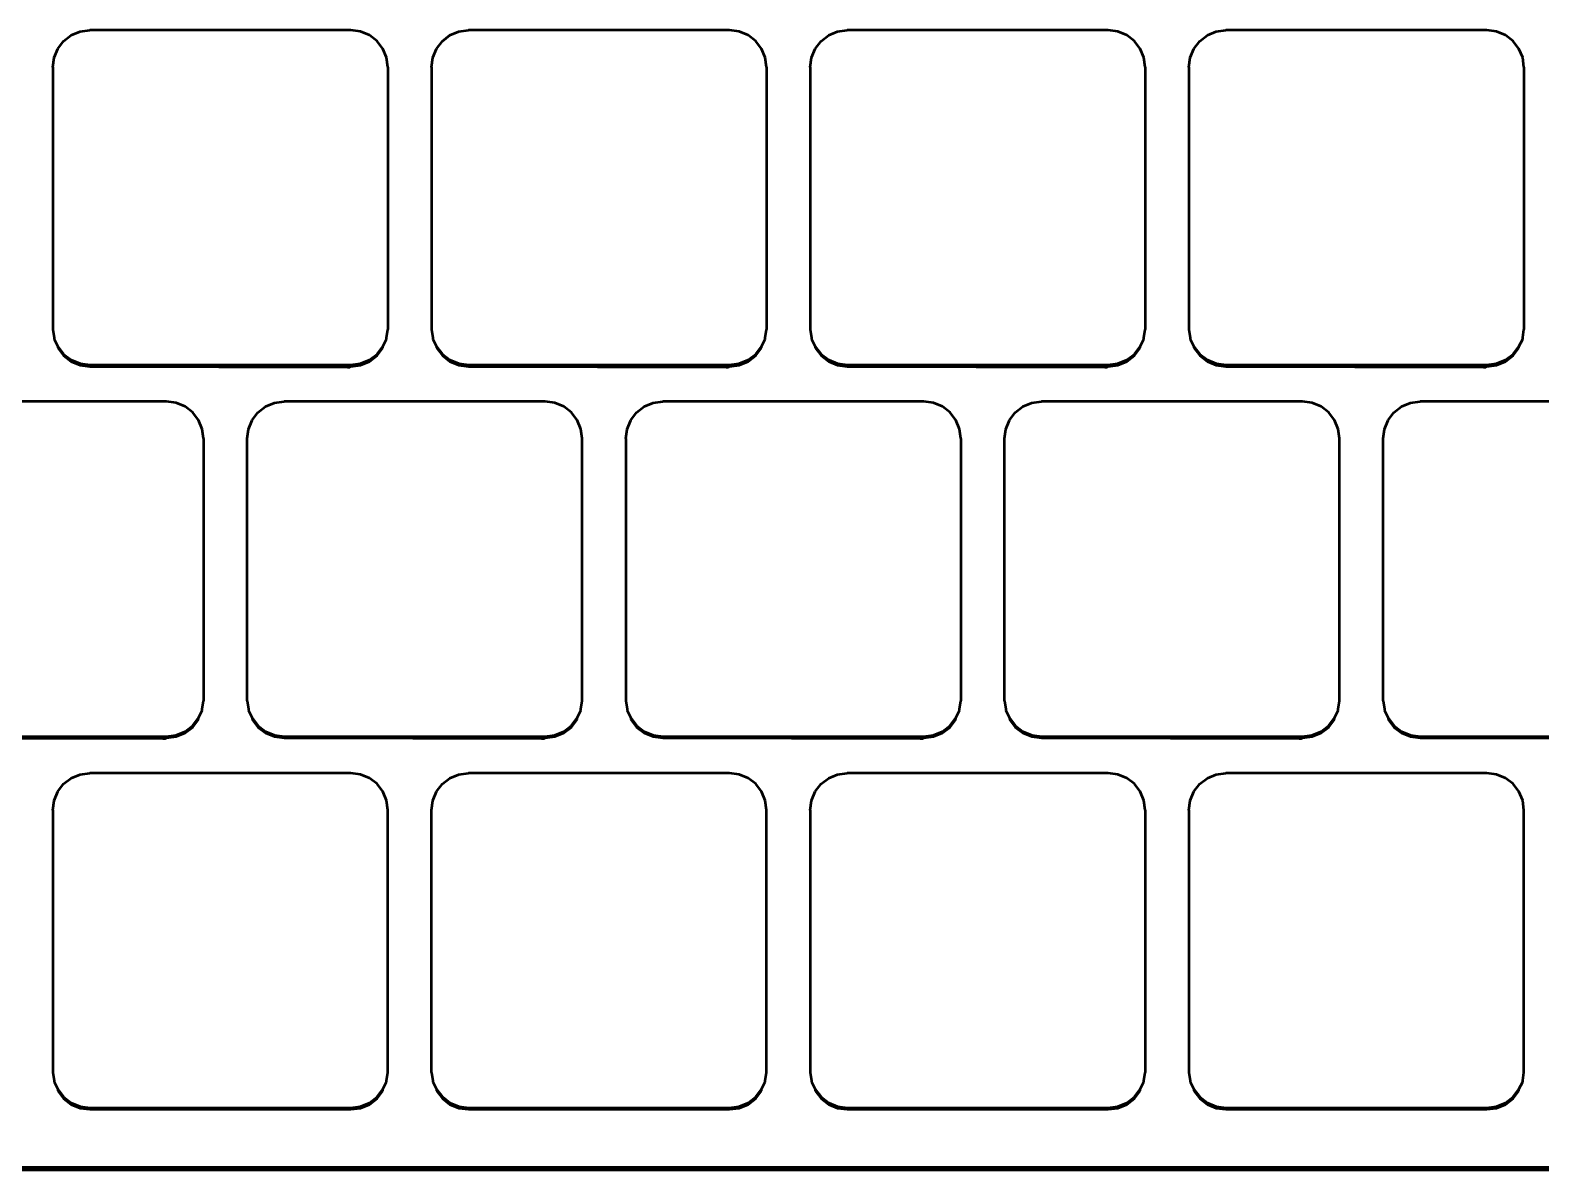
# Model space of a CAD drawing. Header units: millimetres. Extents: x 0 to 460473, y -68369 to 85219.
# Drawn here: x 228551.7 to 228627.9, y -33081 to -33023.6 of the extents above; entities that cross this region are included whole.
import ezdxf

# ---------------------------------------------------------------- set-up
doc = ezdxf.new("R2010")
doc.units = ezdxf.units.MM
doc.header["$LTSCALE"] = 50
doc.layers.add('fur', color=6, linetype='Continuous')

msp = doc.modelspace()

# ---------------------------------------------------------------- linework, layer by layer
at = {"layer": 'fur', "color": 40, "lineweight": 50, "true_color": 0xf8d731}
for p, q in [((228553.11852129, -33024.50292478), (228553.41476474, -33024.11731372)), ((228553.41476474, -33024.11731372), (228553.80083671, -33023.82142395)), ((228553.80083671, -33023.82142395), (228554.25042705, -33023.63541986)), ((228554.25042705, -33023.63541986), (228554.73289691, -33023.57197733)), ((228567.90465612, -33023.57197733), (228554.73289691, -33023.57197733)), ((228568.38712598, -33023.63541986), (228567.90465612, -33023.57197733)), ((228568.83671631, -33023.82142395), (228568.38712598, -33023.63541986)), ((228569.22278829, -33024.11731372), (228568.83671631, -33023.82142395)), ((228569.51903174, -33024.50292478), (228569.22278829, -33024.11731372)), ((228572.21852129, -33024.50292478), (228572.51476474, -33024.11731372)), ((228572.51476474, -33024.11731372), (228572.90083671, -33023.82142395)), ((228572.90083671, -33023.82142395), (228573.35042705, -33023.63541986)), ((228573.35042705, -33023.63541986), (228573.83289691, -33023.57197733)), ((228587.00465612, -33023.57197733), (228573.83289691, -33023.57197733)), ((228587.48712598, -33023.63541986), (228587.00465612, -33023.57197733)), ((228587.93671631, -33023.82142395), (228587.48712598, -33023.63541986)), ((228588.32278829, -33024.11731372), (228587.93671631, -33023.82142395)), ((228588.61903174, -33024.50292478), (228588.32278829, -33024.11731372)), ((228591.31852129, -33024.50292478), (228591.61476474, -33024.11731372)), ((228591.61476474, -33024.11731372), (228592.00083671, -33023.82142395)), ((228592.00083671, -33023.82142395), (228592.45042705, -33023.63541986)), ((228592.45042705, -33023.63541986), (228592.93289691, -33023.57197733)), ((228606.10465612, -33023.57197733), (228592.93289691, -33023.57197733)), ((228606.58712598, -33023.63541986), (228606.10465612, -33023.57197733)), ((228607.03671631, -33023.82142395), (228606.58712598, -33023.63541986)), ((228607.42278829, -33024.11731372), (228607.03671631, -33023.82142395)), ((228607.71903174, -33024.50292478), (228607.42278829, -33024.11731372)), ((228610.41852129, -33024.50292478), (228610.71476474, -33024.11731372)), ((228610.71476474, -33024.11731372), (228611.10083671, -33023.82142395)), ((228611.10083671, -33023.82142395), (228611.55042705, -33023.63541986)), ((228611.55042705, -33023.63541986), (228612.03289691, -33023.57197733)), ((228625.20465612, -33023.57197733), (228612.03289691, -33023.57197733)), ((228625.68712598, -33023.63541986), (228625.20465612, -33023.57197733)), ((228626.13671631, -33023.82142395), (228625.68712598, -33023.63541986)), ((228626.52278829, -33024.11731372), (228626.13671631, -33023.82142395)), ((228626.81903174, -33024.50292478), (228626.52278829, -33024.11731372)), ((228552.93229487, -33024.95197837), (228553.11852129, -33024.50292478)), ((228569.70525815, -33024.95197837), (228569.51903174, -33024.50292478)), ((228572.03229488, -33024.95197837), (228572.21852129, -33024.50292478)), ((228588.80525815, -33024.95197837), (228588.61903174, -33024.50292478)), ((228591.13229487, -33024.95197837), (228591.31852129, -33024.50292478)), ((228607.90525815, -33024.95197837), (228607.71903174, -33024.50292478)), ((228610.23229487, -33024.95197837), (228610.41852129, -33024.50292478)), ((228627.00525815, -33024.95197837), (228626.81903174, -33024.50292478)), ((228552.86877651, -33025.43387223), (228552.93229487, -33024.95197837)), ((228552.86877651, -33025.43387223), (228552.86877651, -33038.66806579)), ((228569.76877651, -33025.43387223), (228569.70525815, -33024.95197837)), ((228569.76877651, -33025.43387223), (228569.76877651, -33038.66806579)), ((228571.96877651, -33025.43387223), (228572.03229488, -33024.95197837)), ((228571.96877651, -33025.43387223), (228571.96877651, -33038.66806579)), ((228588.86877651, -33025.43387223), (228588.80525815, -33024.95197837)), ((228588.86877651, -33025.43387223), (228588.86877651, -33038.66806579)), ((228591.06877651, -33025.43387223), (228591.13229487, -33024.95197837)), ((228591.06877651, -33025.43387223), (228591.06877651, -33038.66806579)), ((228607.96877651, -33025.43387223), (228607.90525815, -33024.95197837)), ((228607.96877651, -33025.43387223), (228607.96877651, -33038.66806579)), ((228610.16877651, -33025.43387223), (228610.23229487, -33024.95197837)), ((228610.16877651, -33025.43387223), (228610.16877651, -33038.66806579)), ((228627.06877651, -33025.43387223), (228627.00525815, -33024.95197837)), ((228627.06877651, -33025.43387223), (228627.06877651, -33038.66806579)), ((228552.86877651, -33038.66806579), (228552.93229487, -33039.07180002)), ((228552.93229487, -33039.07180002), (228552.93229487, -33039.14995965)), ((228552.93229487, -33039.14995965), (228553.11852129, -33039.52085361)), ((228569.51903174, -33039.52085361), (228569.70525815, -33039.14995965)), ((228569.70525815, -33039.07180002), (228569.76877651, -33038.66806579)), ((228569.70525815, -33039.14995965), (228569.70525815, -33039.07180002)), ((228571.96877651, -33038.66806579), (228572.03229488, -33039.07180002)), ((228572.03229488, -33039.07180002), (228572.03229488, -33039.14995965)), ((228572.03229488, -33039.14995965), (228572.21852129, -33039.52085361)), ((228588.61903174, -33039.52085361), (228588.80525815, -33039.14995965)), ((228588.80525815, -33039.07180002), (228588.86877651, -33038.66806579)), ((228588.80525815, -33039.14995965), (228588.80525815, -33039.07180002)), ((228591.06877651, -33038.66806579), (228591.13229487, -33039.07180002)), ((228591.13229487, -33039.07180002), (228591.13229487, -33039.14995965)), ((228591.13229487, -33039.14995965), (228591.31852129, -33039.52085361)), ((228607.71903174, -33039.52085361), (228607.90525815, -33039.14995965)), ((228607.90525815, -33039.07180002), (228607.96877651, -33038.66806579)), ((228607.90525815, -33039.14995965), (228607.90525815, -33039.07180002)), ((228610.16877651, -33038.66806579), (228610.23229487, -33039.07180002)), ((228610.23229487, -33039.07180002), (228610.23229487, -33039.14995965)), ((228610.23229487, -33039.14995965), (228610.41852129, -33039.52085361)), ((228626.81903174, -33039.52085361), (228627.00525815, -33039.14995965)), ((228627.00525815, -33039.07180002), (228627.06877651, -33038.66806579)), ((228627.00525815, -33039.14995965), (228627.00525815, -33039.07180002)), ((228553.11852129, -33039.52085361), (228553.41476474, -33039.90646467)), ((228553.11852129, -33039.52085361), (228553.11852129, -33039.59901324)), ((228553.11852129, -33039.59901324), (228553.41476474, -33039.9846243)), ((228553.41476474, -33039.90646467), (228553.80083671, -33040.20235444)), ((228553.41476474, -33039.9846243), (228553.80083671, -33040.28051407)), ((228568.83671631, -33040.20235444), (228569.22278829, -33039.90646467)), ((228568.83671631, -33040.28051407), (228569.22278829, -33039.9846243)), ((228569.22278829, -33039.90646467), (228569.51903174, -33039.52085361)), ((228569.22278829, -33039.9846243), (228569.51903174, -33039.59901324)), ((228569.51903174, -33039.59901324), (228569.51903174, -33039.52085361)), ((228572.21852129, -33039.52085361), (228572.51476474, -33039.90646467)), ((228572.21852129, -33039.52085361), (228572.21852129, -33039.59901324)), ((228572.21852129, -33039.59901324), (228572.51476474, -33039.9846243)), ((228572.51476474, -33039.90646467), (228572.90083671, -33040.20235444)), ((228572.51476474, -33039.9846243), (228572.90083671, -33040.28051407)), ((228587.93671631, -33040.20235444), (228588.32278829, -33039.90646467)), ((228587.93671631, -33040.28051407), (228588.32278829, -33039.9846243)), ((228588.32278829, -33039.90646467), (228588.61903174, -33039.52085361)), ((228588.32278829, -33039.9846243), (228588.61903174, -33039.59901324)), ((228588.61903174, -33039.59901324), (228588.61903174, -33039.52085361)), ((228591.31852129, -33039.52085361), (228591.61476474, -33039.90646467)), ((228591.31852129, -33039.52085361), (228591.31852129, -33039.59901324)), ((228591.31852129, -33039.59901324), (228591.61476474, -33039.9846243)), ((228591.61476474, -33039.90646467), (228592.00083671, -33040.20235444)), ((228591.61476474, -33039.9846243), (228592.00083671, -33040.28051407)), ((228607.03671631, -33040.20235444), (228607.42278829, -33039.90646467)), ((228607.03671631, -33040.28051407), (228607.42278829, -33039.9846243)), ((228607.42278829, -33039.90646467), (228607.71903174, -33039.52085361)), ((228607.42278829, -33039.9846243), (228607.71903174, -33039.59901324)), ((228607.71903174, -33039.59901324), (228607.71903174, -33039.52085361)), ((228610.41852129, -33039.52085361), (228610.71476474, -33039.90646467)), ((228610.41852129, -33039.52085361), (228610.41852129, -33039.59901324)), ((228610.41852129, -33039.59901324), (228610.71476474, -33039.9846243)), ((228610.71476474, -33039.90646467), (228611.10083671, -33040.20235444)), ((228610.71476474, -33039.9846243), (228611.10083671, -33040.28051407)), ((228626.13671631, -33040.20235444), (228626.52278829, -33039.90646467)), ((228626.13671631, -33040.28051407), (228626.52278829, -33039.9846243)), ((228626.52278829, -33039.90646467), (228626.81903174, -33039.52085361)), ((228626.52278829, -33039.9846243), (228626.81903174, -33039.59901324)), ((228626.81903174, -33039.59901324), (228626.81903174, -33039.52085361)), ((228553.80083671, -33040.20235444), (228554.25042705, -33040.38835853)), ((228553.80083671, -33040.28051407), (228554.25042705, -33040.46651816)), ((228554.25042705, -33040.38835853), (228554.73289691, -33040.45180106)), ((228554.25042705, -33040.46651816), (228554.73289691, -33040.52996069)), ((228554.73289691, -33040.45180106), (228567.90465612, -33040.45180106)), ((228554.73289691, -33040.52996069), (228567.73308722, -33040.56415553)), ((228567.73308722, -33040.56415553), (228567.842453, -33040.56415553)), ((228567.842453, -33040.56415553), (228567.90465612, -33040.52996069)), ((228567.90465612, -33040.45180106), (228568.38712598, -33040.38835853)), ((228567.90465612, -33040.52996069), (228568.38712598, -33040.46651816)), ((228568.38712598, -33040.38835853), (228568.83671631, -33040.20235444)), ((228568.38712598, -33040.46651816), (228568.83671631, -33040.28051407)), ((228572.90083671, -33040.20235444), (228573.35042705, -33040.38835853)), ((228572.90083671, -33040.28051407), (228573.35042705, -33040.46651816)), ((228573.35042705, -33040.38835853), (228573.83289691, -33040.45180106)), ((228573.35042705, -33040.46651816), (228573.83289691, -33040.52996069)), ((228573.83289691, -33040.45180106), (228587.00465612, -33040.45180106)), ((228573.83289691, -33040.52996069), (228586.83308722, -33040.56415553)), ((228586.83308722, -33040.56415553), (228586.942453, -33040.56415553)), ((228586.942453, -33040.56415553), (228587.00465612, -33040.52996069)), ((228587.00465612, -33040.45180106), (228587.48712598, -33040.38835853)), ((228587.00465612, -33040.52996069), (228587.48712598, -33040.46651816)), ((228587.48712598, -33040.38835853), (228587.93671631, -33040.20235444)), ((228587.48712598, -33040.46651816), (228587.93671631, -33040.28051407)), ((228592.00083671, -33040.20235444), (228592.45042705, -33040.38835853)), ((228592.00083671, -33040.28051407), (228592.45042705, -33040.46651816)), ((228592.45042705, -33040.38835853), (228592.93289691, -33040.45180106)), ((228592.45042705, -33040.46651816), (228592.93289691, -33040.52996069)), ((228592.93289691, -33040.45180106), (228606.10465612, -33040.45180106)), ((228592.93289691, -33040.52996069), (228605.93308722, -33040.56415553)), ((228605.93308722, -33040.56415553), (228606.042453, -33040.56415553)), ((228606.042453, -33040.56415553), (228606.10465612, -33040.52996069)), ((228606.10465612, -33040.45180106), (228606.58712598, -33040.38835853)), ((228606.10465612, -33040.52996069), (228606.58712598, -33040.46651816)), ((228606.58712598, -33040.38835853), (228607.03671631, -33040.20235444)), ((228606.58712598, -33040.46651816), (228607.03671631, -33040.28051407)), ((228611.10083671, -33040.20235444), (228611.55042705, -33040.38835853)), ((228611.10083671, -33040.28051407), (228611.55042705, -33040.46651816)), ((228611.55042705, -33040.38835853), (228612.03289691, -33040.45180106)), ((228611.55042705, -33040.46651816), (228612.03289691, -33040.52996069)), ((228612.03289691, -33040.45180106), (228625.20465612, -33040.45180106)), ((228612.03289691, -33040.52996069), (228625.03308722, -33040.56415553)), ((228625.03308722, -33040.56415553), (228625.142453, -33040.56415553)), ((228625.142453, -33040.56415553), (228625.20465612, -33040.52996069)), ((228625.20465612, -33040.45180106), (228625.68712598, -33040.38835853)), ((228625.20465612, -33040.52996069), (228625.68712598, -33040.46651816)), ((228625.68712598, -33040.38835853), (228626.13671631, -33040.20235444)), ((228625.68712598, -33040.46651816), (228626.13671631, -33040.28051407)), ((228558.60465612, -33042.30535385), (228545.43289691, -33042.30535385)), ((228559.08712598, -33042.36879638), (228558.60465612, -33042.30535385)), ((228559.53671631, -33042.55480047), (228559.08712598, -33042.36879638)), ((228563.60083671, -33042.55480047), (228564.05042705, -33042.36879638)), ((228564.05042705, -33042.36879638), (228564.53289691, -33042.30535385)), ((228577.70465612, -33042.30535385), (228564.53289691, -33042.30535385)), ((228578.18712598, -33042.36879638), (228577.70465612, -33042.30535385)), ((228578.63671631, -33042.55480047), (228578.18712598, -33042.36879638)), ((228582.70083671, -33042.55480047), (228583.15042705, -33042.36879638)), ((228583.15042705, -33042.36879638), (228583.63289691, -33042.30535385)), ((228596.80465612, -33042.30535385), (228583.63289691, -33042.30535385)), ((228597.28712598, -33042.36879638), (228596.80465612, -33042.30535385)), ((228597.73671631, -33042.55480047), (228597.28712598, -33042.36879638)), ((228601.80083671, -33042.55480047), (228602.25042705, -33042.36879638)), ((228602.25042705, -33042.36879638), (228602.73289691, -33042.30535385)), ((228615.90465612, -33042.30535385), (228602.73289691, -33042.30535385)), ((228616.38712598, -33042.36879638), (228615.90465612, -33042.30535385)), ((228616.83671631, -33042.55480047), (228616.38712598, -33042.36879638)), ((228620.90083671, -33042.55480047), (228621.35042705, -33042.36879638)), ((228621.35042705, -33042.36879638), (228621.83289691, -33042.30535385)), ((228635.00465612, -33042.30535385), (228621.83289691, -33042.30535385)), ((228559.92278829, -33042.85069024), (228559.53671631, -33042.55480047)), ((228560.21903174, -33043.2363013), (228559.92278829, -33042.85069024)), ((228562.91852129, -33043.2363013), (228563.21476474, -33042.85069024)), ((228563.21476474, -33042.85069024), (228563.60083671, -33042.55480047)), ((228579.02278829, -33042.85069024), (228578.63671631, -33042.55480047)), ((228579.31903174, -33043.2363013), (228579.02278829, -33042.85069024)), ((228582.01852129, -33043.2363013), (228582.31476474, -33042.85069024)), ((228582.31476474, -33042.85069024), (228582.70083671, -33042.55480047)), ((228598.12278829, -33042.85069024), (228597.73671631, -33042.55480047)), ((228598.41903174, -33043.2363013), (228598.12278829, -33042.85069024)), ((228601.11852129, -33043.2363013), (228601.41476474, -33042.85069024)), ((228601.41476474, -33042.85069024), (228601.80083671, -33042.55480047)), ((228617.22278829, -33042.85069024), (228616.83671631, -33042.55480047)), ((228617.51903174, -33043.2363013), (228617.22278829, -33042.85069024)), ((228620.21852129, -33043.2363013), (228620.51476474, -33042.85069024)), ((228620.51476474, -33042.85069024), (228620.90083671, -33042.55480047)), ((228560.40525815, -33043.68535489), (228560.21903174, -33043.2363013)), ((228560.46877651, -33044.16724874), (228560.40525815, -33043.68535489)), ((228562.66877651, -33044.16724874), (228562.73229487, -33043.68535489)), ((228562.73229487, -33043.68535489), (228562.91852129, -33043.2363013)), ((228579.50525815, -33043.68535489), (228579.31903174, -33043.2363013)), ((228579.56877651, -33044.16724874), (228579.50525815, -33043.68535489)), ((228581.76877651, -33044.16724874), (228581.83229487, -33043.68535489)), ((228581.83229487, -33043.68535489), (228582.01852129, -33043.2363013)), ((228598.60525815, -33043.68535489), (228598.41903174, -33043.2363013)), ((228598.66877651, -33044.16724874), (228598.60525815, -33043.68535489)), ((228600.86877651, -33044.16724874), (228600.93229487, -33043.68535489)), ((228600.93229487, -33043.68535489), (228601.11852129, -33043.2363013)), ((228617.70525815, -33043.68535489), (228617.51903174, -33043.2363013)), ((228617.76877651, -33044.16724874), (228617.70525815, -33043.68535489)), ((228619.96877651, -33044.16724874), (228620.03229488, -33043.68535489)), ((228620.03229488, -33043.68535489), (228620.21852129, -33043.2363013)), ((228560.46877651, -33044.16724874), (228560.46877651, -33057.40144231)), ((228562.66877651, -33057.40144231), (228562.66877651, -33044.16724874)), ((228579.56877651, -33057.40144231), (228579.56877651, -33044.16724874)), ((228581.76877651, -33044.16724874), (228581.76877651, -33057.40144231)), ((228598.66877651, -33044.16724874), (228598.66877651, -33057.40144231)), ((228600.86877651, -33057.40144231), (228600.86877651, -33044.16724874)), ((228617.76877651, -33057.40144231), (228617.76877651, -33044.16724874)), ((228619.96877651, -33057.40144231), (228619.96877651, -33044.16724874)), ((228560.40525815, -33057.80517654), (228560.46877651, -33057.40144231)), ((228562.66877651, -33057.40144231), (228562.73229487, -33057.80517654)), ((228579.50525815, -33057.80517654), (228579.56877651, -33057.40144231)), ((228581.76877651, -33057.40144231), (228581.83229487, -33057.80517654)), ((228598.60525815, -33057.80517654), (228598.66877651, -33057.40144231)), ((228600.86877651, -33057.40144231), (228600.93229487, -33057.80517654)), ((228617.70525815, -33057.80517654), (228617.76877651, -33057.40144231)), ((228619.96877651, -33057.40144231), (228620.03229488, -33057.80517654)), ((228559.92278829, -33058.63984118), (228560.21903174, -33058.25423013)), ((228559.92278829, -33058.71800082), (228560.21903174, -33058.33238976)), ((228560.21903174, -33058.25423013), (228560.40525815, -33057.88333617)), ((228560.21903174, -33058.33238976), (228560.21903174, -33058.25423013)), ((228560.40525815, -33057.88333617), (228560.40525815, -33057.80517654)), ((228562.73229487, -33057.80517654), (228562.73229487, -33057.88333617)), ((228562.73229487, -33057.88333617), (228562.91852129, -33058.25423013)), ((228562.91852129, -33058.25423013), (228563.21476474, -33058.63984118)), ((228562.91852129, -33058.25423013), (228562.91852129, -33058.33238976)), ((228562.91852129, -33058.33238976), (228563.21476474, -33058.71800082)), ((228579.02278829, -33058.63984118), (228579.31903174, -33058.25423013)), ((228579.02278829, -33058.71800082), (228579.31903174, -33058.33238976)), ((228579.31903174, -33058.25423013), (228579.50525815, -33057.88333617)), ((228579.31903174, -33058.33238976), (228579.31903174, -33058.25423013)), ((228579.50525815, -33057.88333617), (228579.50525815, -33057.80517654)), ((228581.83229487, -33057.80517654), (228581.83229487, -33057.88333617)), ((228581.83229487, -33057.88333617), (228582.01852129, -33058.25423013)), ((228582.01852129, -33058.25423013), (228582.31476474, -33058.63984118)), ((228582.01852129, -33058.25423013), (228582.01852129, -33058.33238976)), ((228582.01852129, -33058.33238976), (228582.31476474, -33058.71800082)), ((228598.12278829, -33058.63984118), (228598.41903174, -33058.25423013)), ((228598.12278829, -33058.71800082), (228598.41903174, -33058.33238976)), ((228598.41903174, -33058.25423013), (228598.60525815, -33057.88333617)), ((228598.41903174, -33058.33238976), (228598.41903174, -33058.25423013)), ((228598.60525815, -33057.88333617), (228598.60525815, -33057.80517654)), ((228600.93229487, -33057.80517654), (228600.93229487, -33057.88333617)), ((228600.93229487, -33057.88333617), (228601.11852129, -33058.25423013)), ((228601.11852129, -33058.25423013), (228601.41476474, -33058.63984118)), ((228601.11852129, -33058.25423013), (228601.11852129, -33058.33238976)), ((228601.11852129, -33058.33238976), (228601.41476474, -33058.71800082)), ((228617.22278829, -33058.63984118), (228617.51903174, -33058.25423013)), ((228617.22278829, -33058.71800082), (228617.51903174, -33058.33238976)), ((228617.51903174, -33058.25423013), (228617.70525815, -33057.88333617)), ((228617.51903174, -33058.33238976), (228617.51903174, -33058.25423013)), ((228617.70525815, -33057.88333617), (228617.70525815, -33057.80517654)), ((228620.03229488, -33057.80517654), (228620.03229488, -33057.88333617)), ((228620.03229488, -33057.88333617), (228620.21852129, -33058.25423013)), ((228620.21852129, -33058.25423013), (228620.51476474, -33058.63984118)), ((228620.21852129, -33058.25423013), (228620.21852129, -33058.33238976)), ((228620.21852129, -33058.33238976), (228620.51476474, -33058.71800082)), ((228545.43289691, -33059.18517757), (228558.60465612, -33059.18517757)), ((228558.60465612, -33059.18517757), (228559.08712598, -33059.12173504)), ((228559.08712598, -33059.12173504), (228559.53671631, -33058.93573096)), ((228559.08712598, -33059.19989467), (228559.53671631, -33059.01389059)), ((228559.53671631, -33058.93573096), (228559.92278829, -33058.63984118)), ((228559.53671631, -33059.01389059), (228559.92278829, -33058.71800082)), ((228563.21476474, -33058.63984118), (228563.60083671, -33058.93573096)), ((228563.21476474, -33058.71800082), (228563.60083671, -33059.01389059)), ((228563.60083671, -33058.93573096), (228564.05042705, -33059.12173504)), ((228563.60083671, -33059.01389059), (228564.05042705, -33059.19989467)), ((228564.05042705, -33059.12173504), (228564.53289691, -33059.18517757)), ((228564.53289691, -33059.18517757), (228577.70465612, -33059.18517757)), ((228577.70465612, -33059.18517757), (228578.18712598, -33059.12173504)), ((228578.18712598, -33059.12173504), (228578.63671631, -33058.93573096)), ((228578.18712598, -33059.19989467), (228578.63671631, -33059.01389059)), ((228578.63671631, -33058.93573096), (228579.02278829, -33058.63984118)), ((228578.63671631, -33059.01389059), (228579.02278829, -33058.71800082)), ((228582.31476474, -33058.63984118), (228582.70083671, -33058.93573096)), ((228582.31476474, -33058.71800082), (228582.70083671, -33059.01389059)), ((228582.70083671, -33058.93573096), (228583.15042705, -33059.12173504)), ((228582.70083671, -33059.01389059), (228583.15042705, -33059.19989467)), ((228583.15042705, -33059.12173504), (228583.63289691, -33059.18517757)), ((228583.63289691, -33059.18517757), (228596.80465612, -33059.18517757)), ((228596.80465612, -33059.18517757), (228597.28712598, -33059.12173504)), ((228597.28712598, -33059.12173504), (228597.73671631, -33058.93573096)), ((228597.28712598, -33059.19989467), (228597.73671631, -33059.01389059)), ((228597.73671631, -33058.93573096), (228598.12278829, -33058.63984118)), ((228597.73671631, -33059.01389059), (228598.12278829, -33058.71800082)), ((228601.41476474, -33058.63984118), (228601.80083671, -33058.93573096)), ((228601.41476474, -33058.71800082), (228601.80083671, -33059.01389059)), ((228601.80083671, -33058.93573096), (228602.25042705, -33059.12173504)), ((228601.80083671, -33059.01389059), (228602.25042705, -33059.19989467)), ((228602.25042705, -33059.12173504), (228602.73289691, -33059.18517757)), ((228602.73289691, -33059.18517757), (228615.90465612, -33059.18517757)), ((228615.90465612, -33059.18517757), (228616.38712598, -33059.12173504)), ((228616.38712598, -33059.12173504), (228616.83671631, -33058.93573096)), ((228616.38712598, -33059.19989467), (228616.83671631, -33059.01389059)), ((228616.83671631, -33058.93573096), (228617.22278829, -33058.63984118)), ((228616.83671631, -33059.01389059), (228617.22278829, -33058.71800082)), ((228620.51476474, -33058.63984118), (228620.90083671, -33058.93573096)), ((228620.51476474, -33058.71800082), (228620.90083671, -33059.01389059)), ((228620.90083671, -33058.93573096), (228621.35042705, -33059.12173504)), ((228620.90083671, -33059.01389059), (228621.35042705, -33059.19989467)), ((228621.35042705, -33059.12173504), (228621.83289691, -33059.18517757)), ((228621.83289691, -33059.18517757), (228635.00465612, -33059.18517757)), ((228545.43289691, -33059.2633372), (228558.42386309, -33059.29753204)), ((228558.42386309, -33059.29753204), (228558.53322886, -33059.29753204)), ((228558.53322886, -33059.29753204), (228558.60465612, -33059.2633372)), ((228558.60465612, -33059.2633372), (228559.08712598, -33059.19989467)), ((228564.05042705, -33059.19989467), (228564.53289691, -33059.2633372)), ((228564.53289691, -33059.2633372), (228577.52386309, -33059.29753204)), ((228577.52386309, -33059.29753204), (228577.63322886, -33059.29753204)), ((228577.63322886, -33059.29753204), (228577.70465612, -33059.2633372)), ((228577.70465612, -33059.2633372), (228578.18712598, -33059.19989467)), ((228583.15042705, -33059.19989467), (228583.63289691, -33059.2633372)), ((228583.63289691, -33059.2633372), (228596.62386309, -33059.29753204)), ((228596.62386309, -33059.29753204), (228596.73322886, -33059.29753204)), ((228596.73322886, -33059.29753204), (228596.80465612, -33059.2633372)), ((228596.80465612, -33059.2633372), (228597.28712598, -33059.19989467)), ((228602.25042705, -33059.19989467), (228602.73289691, -33059.2633372)), ((228602.73289691, -33059.2633372), (228615.72386309, -33059.29753204)), ((228615.72386309, -33059.29753204), (228615.83322886, -33059.29753204)), ((228615.83322886, -33059.29753204), (228615.90465612, -33059.2633372)), ((228615.90465612, -33059.2633372), (228616.38712598, -33059.19989467)), ((228621.35042705, -33059.19989467), (228621.83289691, -33059.2633372)), ((228621.83289691, -33059.2633372), (228634.82386309, -33059.29753204)), ((228553.41476474, -33061.58406676), (228553.80083671, -33061.28817698)), ((228553.80083671, -33061.28817698), (228554.25042705, -33061.1021729)), ((228554.25042705, -33061.1021729), (228554.73289691, -33061.03873037)), ((228567.90465612, -33061.03873037), (228554.73289691, -33061.03873037)), ((228568.38712598, -33061.1021729), (228567.90465612, -33061.03873037)), ((228568.83671631, -33061.28817698), (228568.38712598, -33061.1021729)), ((228569.22278829, -33061.58406676), (228568.83671631, -33061.28817698)), ((228572.51476474, -33061.58406676), (228572.90083671, -33061.28817698)), ((228572.90083671, -33061.28817698), (228573.35042705, -33061.1021729)), ((228573.35042705, -33061.1021729), (228573.83289691, -33061.03873037)), ((228587.00465612, -33061.03873037), (228573.83289691, -33061.03873037)), ((228587.48712598, -33061.1021729), (228587.00465612, -33061.03873037)), ((228587.93671631, -33061.28817698), (228587.48712598, -33061.1021729)), ((228588.32278829, -33061.58406676), (228587.93671631, -33061.28817698)), ((228591.61476474, -33061.58406676), (228592.00083671, -33061.28817698)), ((228592.00083671, -33061.28817698), (228592.45042705, -33061.1021729)), ((228592.45042705, -33061.1021729), (228592.93289691, -33061.03873037)), ((228606.10465612, -33061.03873037), (228592.93289691, -33061.03873037)), ((228606.58712598, -33061.1021729), (228606.10465612, -33061.03873037)), ((228607.03671631, -33061.28817698), (228606.58712598, -33061.1021729)), ((228607.42278829, -33061.58406676), (228607.03671631, -33061.28817698)), ((228610.71476474, -33061.58406676), (228611.10083671, -33061.28817698)), ((228611.10083671, -33061.28817698), (228611.55042705, -33061.1021729)), ((228611.55042705, -33061.1021729), (228612.03289691, -33061.03873037)), ((228625.20465612, -33061.03873037), (228612.03289691, -33061.03873037)), ((228625.68712598, -33061.1021729), (228625.20465612, -33061.03873037)), ((228626.13671631, -33061.28817698), (228625.68712598, -33061.1021729)), ((228626.52278829, -33061.58406676), (228626.13671631, -33061.28817698)), ((228552.93229487, -33062.4187314), (228553.11852129, -33061.96967781)), ((228553.11852129, -33061.96967781), (228553.41476474, -33061.58406676)), ((228569.51903174, -33061.96967781), (228569.22278829, -33061.58406676)), ((228569.70525815, -33062.4187314), (228569.51903174, -33061.96967781)), ((228572.03229488, -33062.4187314), (228572.21852129, -33061.96967781)), ((228572.21852129, -33061.96967781), (228572.51476474, -33061.58406676)), ((228588.61903174, -33061.96967781), (228588.32278829, -33061.58406676)), ((228588.80525815, -33062.4187314), (228588.61903174, -33061.96967781)), ((228591.13229487, -33062.4187314), (228591.31852129, -33061.96967781)), ((228591.31852129, -33061.96967781), (228591.61476474, -33061.58406676)), ((228607.71903174, -33061.96967781), (228607.42278829, -33061.58406676)), ((228607.90525815, -33062.4187314), (228607.71903174, -33061.96967781)), ((228610.23229487, -33062.4187314), (228610.41852129, -33061.96967781)), ((228610.41852129, -33061.96967781), (228610.71476474, -33061.58406676)), ((228626.81903174, -33061.96967781), (228626.52278829, -33061.58406676)), ((228627.00525815, -33062.4187314), (228626.81903174, -33061.96967781)), ((228552.86877651, -33062.90062526), (228552.93229487, -33062.4187314)), ((228552.86877651, -33062.90062526), (228552.86877651, -33076.13481883)), ((228569.76877651, -33062.90062526), (228569.70525815, -33062.4187314)), ((228569.76877651, -33076.13481883), (228569.76877651, -33062.90062526)), ((228571.96877651, -33062.90062526), (228572.03229488, -33062.4187314)), ((228571.96877651, -33076.13481883), (228571.96877651, -33062.90062526)), ((228588.86877651, -33062.90062526), (228588.80525815, -33062.4187314)), ((228588.86877651, -33076.13481883), (228588.86877651, -33062.90062526)), ((228591.06877651, -33062.90062526), (228591.13229487, -33062.4187314)), ((228591.06877651, -33062.90062526), (228591.06877651, -33076.13481883)), ((228607.96877651, -33062.90062526), (228607.90525815, -33062.4187314)), ((228607.96877651, -33062.90062526), (228607.96877651, -33076.13481883)), ((228610.16877651, -33062.90062526), (228610.23229487, -33062.4187314)), ((228610.16877651, -33062.90062526), (228610.16877651, -33076.13481883)), ((228627.06877651, -33062.90062526), (228627.00525815, -33062.4187314)), ((228627.06877651, -33076.13481883), (228627.06877651, -33062.90062526)), ((228552.86877651, -33076.13481883), (228552.93229487, -33076.53855305)), ((228552.93229487, -33076.53855305), (228552.93229487, -33076.61671269)), ((228552.93229487, -33076.61671269), (228553.11852129, -33076.98760664)), ((228569.51903174, -33076.98760664), (228569.70525815, -33076.61671269)), ((228569.70525815, -33076.53855305), (228569.76877651, -33076.13481883)), ((228569.70525815, -33076.61671269), (228569.70525815, -33076.53855305)), ((228571.96877651, -33076.13481883), (228572.03229488, -33076.53855305)), ((228572.03229488, -33076.53855305), (228572.03229488, -33076.61671269)), ((228572.03229488, -33076.61671269), (228572.21852129, -33076.98760664)), ((228588.61903174, -33076.98760664), (228588.80525815, -33076.61671269)), ((228588.80525815, -33076.53855305), (228588.86877651, -33076.13481883)), ((228588.80525815, -33076.61671269), (228588.80525815, -33076.53855305)), ((228591.06877651, -33076.13481883), (228591.13229487, -33076.53855305)), ((228591.13229487, -33076.53855305), (228591.13229487, -33076.61671269)), ((228591.13229487, -33076.61671269), (228591.31852129, -33076.98760664)), ((228607.71903174, -33076.98760664), (228607.90525815, -33076.61671269)), ((228607.90525815, -33076.53855305), (228607.96877651, -33076.13481883)), ((228607.90525815, -33076.61671269), (228607.90525815, -33076.53855305)), ((228610.16877651, -33076.13481883), (228610.23229487, -33076.53855305)), ((228610.23229487, -33076.53855305), (228610.23229487, -33076.61671269)), ((228610.23229487, -33076.61671269), (228610.41852129, -33076.98760664)), ((228626.81903174, -33076.98760664), (228627.00525815, -33076.61671269)), ((228627.00525815, -33076.53855305), (228627.06877651, -33076.13481883)), ((228627.00525815, -33076.61671269), (228627.00525815, -33076.53855305)), ((228553.11852129, -33076.98760664), (228553.41476474, -33077.3732177)), ((228553.11852129, -33076.98760664), (228553.11852129, -33077.06576627)), ((228553.11852129, -33077.06576627), (228553.41476474, -33077.45137733)), ((228553.41476474, -33077.3732177), (228553.80083671, -33077.66910747)), ((228553.41476474, -33077.45137733), (228553.80083671, -33077.7472671)), ((228568.83671631, -33077.66910747), (228569.22278829, -33077.3732177)), ((228568.83671631, -33077.7472671), (228569.22278829, -33077.45137733)), ((228569.22278829, -33077.3732177), (228569.51903174, -33076.98760664)), ((228569.22278829, -33077.45137733), (228569.51903174, -33077.06576627)), ((228569.51903174, -33077.06576627), (228569.51903174, -33076.98760664)), ((228572.21852129, -33076.98760664), (228572.51476474, -33077.3732177)), ((228572.21852129, -33076.98760664), (228572.21852129, -33077.06576627)), ((228572.21852129, -33077.06576627), (228572.51476474, -33077.45137733)), ((228572.51476474, -33077.3732177), (228572.90083671, -33077.66910747)), ((228572.51476474, -33077.45137733), (228572.90083671, -33077.7472671)), ((228587.93671631, -33077.66910747), (228588.32278829, -33077.3732177)), ((228587.93671631, -33077.7472671), (228588.32278829, -33077.45137733)), ((228588.32278829, -33077.3732177), (228588.61903174, -33076.98760664)), ((228588.32278829, -33077.45137733), (228588.61903174, -33077.06576627)), ((228588.61903174, -33077.06576627), (228588.61903174, -33076.98760664)), ((228591.31852129, -33076.98760664), (228591.61476474, -33077.3732177)), ((228591.31852129, -33076.98760664), (228591.31852129, -33077.06576627)), ((228591.31852129, -33077.06576627), (228591.61476474, -33077.45137733)), ((228591.61476474, -33077.3732177), (228592.00083671, -33077.66910747)), ((228591.61476474, -33077.45137733), (228592.00083671, -33077.7472671)), ((228607.03671631, -33077.66910747), (228607.42278829, -33077.3732177)), ((228607.03671631, -33077.7472671), (228607.42278829, -33077.45137733)), ((228607.42278829, -33077.3732177), (228607.71903174, -33076.98760664)), ((228607.42278829, -33077.45137733), (228607.71903174, -33077.06576627)), ((228607.71903174, -33077.06576627), (228607.71903174, -33076.98760664)), ((228610.41852129, -33076.98760664), (228610.71476474, -33077.3732177)), ((228610.41852129, -33076.98760664), (228610.41852129, -33077.06576627)), ((228610.41852129, -33077.06576627), (228610.71476474, -33077.45137733)), ((228610.71476474, -33077.3732177), (228611.10083671, -33077.66910747)), ((228610.71476474, -33077.45137733), (228611.10083671, -33077.7472671)), ((228626.13671631, -33077.66910747), (228626.52278829, -33077.3732177)), ((228626.13671631, -33077.7472671), (228626.52278829, -33077.45137733)), ((228626.52278829, -33077.3732177), (228626.81903174, -33076.98760664)), ((228626.52278829, -33077.45137733), (228626.81903174, -33077.06576627)), ((228626.81903174, -33077.06576627), (228626.81903174, -33076.98760664)), ((228553.80083671, -33077.66910747), (228554.25042705, -33077.85511156)), ((228553.80083671, -33077.7472671), (228554.25042705, -33077.93327119)), ((228554.25042705, -33077.85511156), (228554.73289691, -33077.91855409)), ((228554.25042705, -33077.93327119), (228554.73289691, -33077.99671372)), ((228554.73289691, -33077.91855409), (228567.90465612, -33077.91855409)), ((228554.73289691, -33077.99671372), (228567.90465612, -33077.99671372)), ((228567.90465612, -33077.91855409), (228568.38712598, -33077.85511156)), ((228567.90465612, -33077.99671372), (228568.38712598, -33077.93327119)), ((228568.38712598, -33077.85511156), (228568.83671631, -33077.66910747)), ((228568.38712598, -33077.93327119), (228568.83671631, -33077.7472671)), ((228572.90083671, -33077.66910747), (228573.35042705, -33077.85511156)), ((228572.90083671, -33077.7472671), (228573.35042705, -33077.93327119)), ((228573.35042705, -33077.85511156), (228573.83289691, -33077.91855409)), ((228573.35042705, -33077.93327119), (228573.83289691, -33077.99671372)), ((228573.83289691, -33077.91855409), (228587.00465612, -33077.91855409)), ((228573.83289691, -33077.99671372), (228587.00465612, -33077.99671372)), ((228587.00465612, -33077.91855409), (228587.48712598, -33077.85511156)), ((228587.00465612, -33077.99671372), (228587.48712598, -33077.93327119)), ((228587.48712598, -33077.85511156), (228587.93671631, -33077.66910747)), ((228587.48712598, -33077.93327119), (228587.93671631, -33077.7472671)), ((228592.00083671, -33077.66910747), (228592.45042705, -33077.85511156)), ((228592.00083671, -33077.7472671), (228592.45042705, -33077.93327119)), ((228592.45042705, -33077.85511156), (228592.93289691, -33077.91855409)), ((228592.45042705, -33077.93327119), (228592.93289691, -33077.99671372)), ((228592.93289691, -33077.91855409), (228606.10465612, -33077.91855409)), ((228592.93289691, -33077.99671372), (228606.10465612, -33077.99671372)), ((228606.10465612, -33077.91855409), (228606.58712598, -33077.85511156)), ((228606.10465612, -33077.99671372), (228606.58712598, -33077.93327119)), ((228606.58712598, -33077.85511156), (228607.03671631, -33077.66910747)), ((228606.58712598, -33077.93327119), (228607.03671631, -33077.7472671)), ((228611.10083671, -33077.66910747), (228611.55042705, -33077.85511156)), ((228611.10083671, -33077.7472671), (228611.55042705, -33077.93327119)), ((228611.55042705, -33077.85511156), (228612.03289691, -33077.91855409)), ((228611.55042705, -33077.93327119), (228612.03289691, -33077.99671372)), ((228612.03289691, -33077.91855409), (228625.20465612, -33077.91855409)), ((228612.03289691, -33077.99671372), (228625.20465612, -33077.99671372)), ((228625.20465612, -33077.91855409), (228625.68712598, -33077.85511156)), ((228625.20465612, -33077.99671372), (228625.68712598, -33077.93327119)), ((228625.68712598, -33077.85511156), (228626.13671631, -33077.66910747)), ((228625.68712598, -33077.93327119), (228626.13671631, -33077.7472671)), ((228414.8865523, -33080.90788717), (228679.43591157, -33080.90788717)), ((228414.8865523, -33081.04589769), (228679.43591157, -33081.04589769))]:
    msp.add_line(p, q, dxfattribs=at)

doc.saveas('drawing.dxf')
